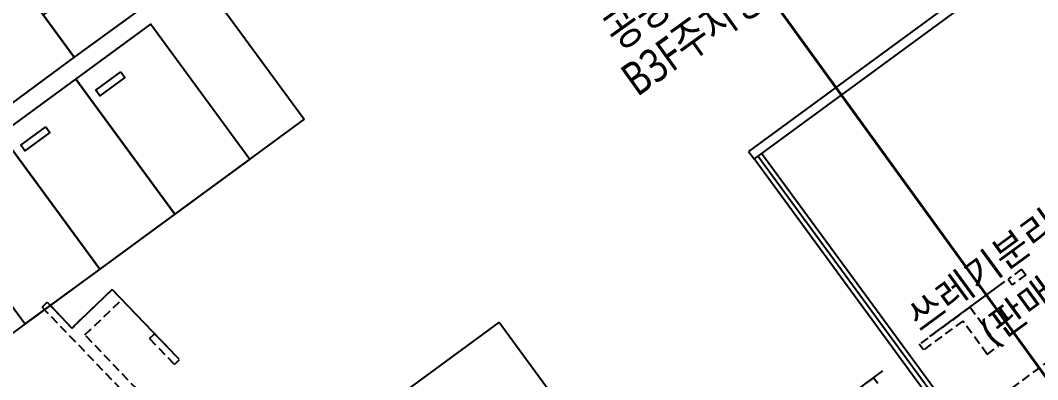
# Model space of a CAD drawing. Header units: millimetres. Extents: x 75184266 to 76346726, y -35077925 to -33679385.
# Drawn here: x 75394982 to 75416864, y -34594873 to -34587140 of the extents above; entities that cross this region are included whole.
import ezdxf
from ezdxf.enums import TextEntityAlignment as Align

# ---------------------------------------------------------------- set-up
doc = ezdxf.new("R2010")
doc.units = ezdxf.units.MM
doc.header["$LTSCALE"] = 50
doc.header["$MEASUREMENT"] = 0
doc.linetypes.add('HIDDEN2', pattern=[0.1875, 0.125, -0.0625])
doc.linetypes.add('XR-지하3층$0$H', pattern=[1.3, 0.8, -0.5])
doc.layers.add('XR-지하3층$0$A-주차', color=9, linetype='CONTINUOUS')
doc.layers.add('XR-지하3층$0$일반주차', color=8, linetype='CONTINUOUS')
doc.layers.add('건축', color=8, linetype='CONTINUOUS', plot=False)
doc.layers.add('유도관제-주차면B2', color=7, linetype='CONTINUOUS', lineweight=100)
doc.styles.add('XR-지하3층$0$맑은고딕', font='')
doc.styles.add('XR-지하3층$0$울릉도m', font='')
doc.styles.get('XR-지하3층$0$맑은고딕').set_extended_font_data('Malgun Gothic')
doc.styles.get('XR-지하3층$0$울릉도m').set_extended_font_data('Malgun Gothic')

# ---------------------------------------------------------------- blocks, each defined once
blk = doc.blocks.new('XR-지하3층$0$A$C73B52ADF')
at = {"layer": 'XR-지하3층$0$A-주차', "elevation": 1.5171617e-09}
for points in [[(-2037.699036538601, 2465.633505687117), (-37.69903653115035, 2465.633505679667), (-37.69903653860092, -1134.366494312882), (-2037.69903653115, -1134.366494312882)], [(-1166.27766495198, 2020.734899297357), (-1166.277664892375, 1870.734899297357), (-1832.191412292421, 1870.734898999333), (-1832.191412337124, 2020.734898991883)]]:
    blk.add_lwpolyline(points, close=True, dxfattribs=at)
blk = doc.blocks.new('XR-지하3층$0$일반형 주차')
at = {"layer": 'XR-지하3층$0$일반주차'}
for p, q in [((750.0025255382062, 3865.002096235752), (0.0025255680084229, 3865.002096235752)), ((0.0025255531072617, 3735.002096235752), (750.0025255531073, 3735.002096228302)), ((750.0025255531073, 3735.002096228302), (750.0025255382062, 3865.002096235752))]:
    blk.add_line(p, q, dxfattribs=at)
blk.add_lwpolyline([(2299.999999940395, 4999.999999992549), (-2.98023224e-08, 4999.999999992549), (-1.49011612e-08, 0), (2299.999999985099, 7.4505806e-09)], close=True, dxfattribs=at)
for centre in [(237.502578869462, 3800.000696554781), (562.5025884062052, 3800.000446856022)]:
    blk.add_circle(centre, 17.49999999999998, dxfattribs=at)

msp = doc.modelspace()

# ---------------------------------------------------------------- linework, layer by layer
at = {"layer": '건축', "ltscale": 0.5}
for p, q in [((75437418.81476305, -34570332.32369467), (75410644.53146747, -34589960.60973705)), ((75437375.76447493, -34570611.87095845), (75410762.7799553, -34590121.90851301)), ((75401088.02924447, -34589270.15960308), (75370603.22763398, -34611620.03319254)), ((75410644.53557542, -34589960.60672551), (75410762.78406325, -34590121.90550147)), ((75423413.37708333, -34607373.1452162), (75410764.15887003, -34590120.89762758)), ((75423456.41437452, -34607093.60008631), (75410925.45764624, -34590002.64913954)), ((75405280.80926342, -34593636.00382269), (75390234.1283967, -34604667.44892143)), ((75413895.43591711, -34594456.05404424), (75413895.65315662, -34594455.89455727))]:
    msp.add_line(p, q, dxfattribs=at)
at = {"layer": '건축'}
for p, q in [((75395766.6306365, -34582011.8733222), (75401088.02924447, -34589270.15960307)), ((75405280.80926338, -34593636.00382271), (75430764.31102847, -34628395.01584116))]:
    msp.add_line(p, q, dxfattribs=at)
at = {"layer": '건축', "ltscale": 100}
msp.add_line((75423494.0247083, -34607314.0185675), (75410844.80825813, -34590061.77338356), dxfattribs=at)
at = {"layer": '건축', "linetype": 'HIDDEN2', "ltscale": 30}
for p, q in [((75416519.69290712, -34592495.85778359), (75416229.42907125, -34592708.80591224)), ((75416519.69290714, -34592495.85778362), (75416608.42129408, -34592616.80104856)), ((75396958.17451245, -34592932.96252403), (75397165.68564703, -34593149.61692402)), ((75395558.9450005, -34593206.92743563, -1.58422543e-08), (75395450.61780052, -34593310.6830029, -1.58422543e-08)), ((75416312.6821441, -34595053.81527814), (75418570.2897572, -34593397.55205469)), ((75397762.8963044, -34593989.99745128), (75397871.22350444, -34593886.24188399)), ((75397762.89630444, -34593989.99745122), (75397871.22350448, -34593886.24188392)), ((75397762.89630441, -34593989.99745126), (75397871.22350444, -34593886.24188399)), ((75397871.22350453, -34593886.24188396), (75398403.83541639, -34594442.32151046)), ((75397762.8963045, -34593989.99745118), (75397915.0711366, -34594148.87734459)), ((75414407.25387062, -34594231.65769196), (75414318.52548368, -34594110.71442702)), ((75413334.85359515, -34594832.3719743), (75411923.84883778, -34595867.5364884)), ((75413423.58198212, -34594953.3152393), (75413334.85359517, -34594832.37197433))]:
    msp.add_line(p, q, dxfattribs=at)
at = {"layer": '건축', "linetype": 'XR-지하3층$0$H', "ltscale": 50}
msp.add_lwpolyline([(75393386.9951254, -34590939.27804893), (75396091.55691256, -34593763.00706206), (75396958.17451245, -34592932.96252396), (75402394.9662378, -34598609.30780356), (75401438.07597128, -34599525.8153142), (75402866.44428049, -34601017.11976932), (75402928.4647211, -34600957.71672014), (75403531.43197101, -34600515.35797048), (75403023.79875381, -34599823.41685896), (75407458.38513675, -34596570.04266997), (75408966.76771525, -34598626.07817475), (75408966.76771525, -34598626.07817475), (75410676.90548217, -34597371.45878298), (75411194.48773949, -34598076.96116207), (75412722.40432051, -34596956.02587333), (75411923.84883776, -34595867.53648844), (75419599.7147216, -34590236.24152783)], dxfattribs=at)
at = {"layer": '건축', "linetype": 'HIDDEN2', "ltscale": 30}
for points in [[(75416229.42907125, -34592708.80591225), (75416318.15745823, -34592829.74917723)], [(75416608.4212941, -34592616.80104858), (75416318.15745823, -34592829.74917723)], [(75396958.1745124, -34592932.96252394), (75396091.5569125, -34593763.00706218)], [(75396091.5569125, -34593763.00706218), (75395558.94500045, -34593206.92743559)], [(75396371.28618042, -34593910.49108407), (75397165.68564703, -34593149.61692402)], [(75397145.29206607, -34595080.02726939), (75395450.61780052, -34593310.6830029)], [(75416022.19835223, -34594150.69891427), (75415407.01486923, -34593312.15894371), (75414318.52548368, -34594110.71442696)], [(75415253.85672623, -34593610.55898264), (75414407.25387062, -34594231.65769196)], [(75415780.31182225, -34594328.15568823), (75415253.85672623, -34593610.55898264)], [(75397498.76334488, -34595087.64665735), (75396371.28618042, -34593910.49108407)], [(75397762.89630449, -34593989.99745126), (75398295.50821637, -34594546.07707773)], [(75415780.31182225, -34594328.15568823), (75416022.19835223, -34594150.69891427)], [(75398295.50821644, -34594546.07707766), (75398403.83541639, -34594442.32151046)]]:
    msp.add_lwpolyline(points, dxfattribs=at)
at = {"layer": '건축', "linetype": 'HIDDEN2', "ltscale": 30, "elevation": -2.43274212e-08}
msp.add_lwpolyline([(75395450.61780052, -34593310.6830029), (75395558.94500045, -34593206.92743559)], dxfattribs=at)
at = {"layer": '유도관제-주차면B2', "lineweight": 40}
msp.add_lwpolyline([(75448341.66736746, -34548305.88287833), (75448341.66736746, -34548305.88287833), (75437440.51626344, -34556298.04051659), (75439860.07010679, -34559598.26596815), (75408161.6897657, -34582559.51838105), (75425132.86949734, -34605988.50649967), (75479241.4107025, -34566318.93520696), (75508512.29353517, -34606243.86301114)], dxfattribs=at)

# ---------------------------------------------------------------- block references
at = {"layer": '유도관제-주차면B2', "xscale": -1, "rotation": 216.2469333634046}
for p in [(75393185.906946, -34583903.92638992), (75391331.01157181, -34585263.8393103)]:
    msp.add_blockref('XR-지하3층$0$일반형 주차', p, dxfattribs=at)
at = {"layer": '유도관제-주차면B2', "rotation": 36.24761539007821}
for p in [(75399278.3349209, -34589190.36145451, -1.517161741718166e-09), (75397665.37958668, -34590372.92603458, -1.517161741718166e-09), (75396052.41623996, -34591555.43752256, -1.517161741718166e-09)]:
    msp.add_blockref('XR-지하3층$0$A$C73B52ADF', p, dxfattribs=at)

# ---------------------------------------------------------------- texts
at = {"layer": '건축', "style": 'XR-지하3층$0$울릉도m', "width": 0.8}
for s, p in [('공동주택', (75407864.00474297, -34587799.15494895)), ('B3F주차장', (75408252.21016441, -34588798.12804569))]:
    msp.add_text(s, height=720, rotation=35.63823447308876, dxfattribs=at).set_placement(p)
at = {"layer": '건축', "style": 'XR-지하3층$0$맑은고딕'}
for s, p in [('쓰레기분리수거소', (75416594.61334679, -34591847.16188622)), ('(판매시설)', (75417137.54714027, -34592877.60987385))]:
    msp.add_text(s, height=600, rotation=36.24693335693746, dxfattribs=at).set_placement(p, align=Align.MIDDLE_CENTER)

doc.saveas('drawing.dxf')
